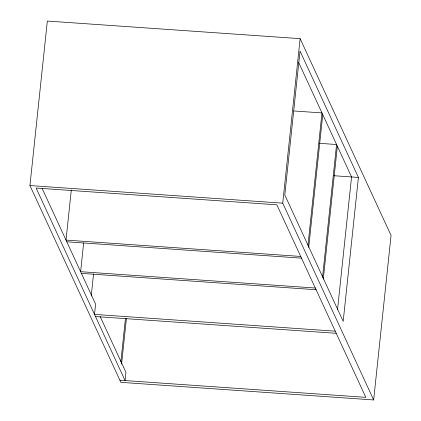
<?xml version="1.0" encoding="UTF-8"?>
<svg xmlns="http://www.w3.org/2000/svg" width="421" height="421" viewBox="0 0 421 421"><rect width="100%" height="100%" fill="white"/><g stroke="black" fill="none" stroke-linecap="round" stroke-linejoin="round"><path stroke-width="0.63" d="M29.944 185.556L47.341 21.05L300.126 38.658L391.056 235.444L373.659 399.95L120.874 382.342L29.944 185.556L282.733 203.164L373.659 399.95M71.312 189.945L66.008 240.096L300.847 256.452M83.637 243.028L80.606 271.687L315.44 288.043M91.22 296.021L93.567 273.824M120.864 361.786L125.421 318.692M121.585 364.16L126.411 318.539M282.733 203.164L300.126 38.658M307.988 245.138L321.97 112.923L293.763 110.96M308.704 247.49L322.754 114.623M322.518 277.381L336.568 144.514L319.513 143.329M323.302 279.076L337.353 146.208M337.505 309.819L351.556 176.952L298.657 62.466M358.413 177.43L343.189 321.37L284.807 195.012L300.026 51.073L358.413 177.43L333.848 175.715M66.792 241.796L301.631 258.152M81.385 273.382L316.224 289.737M335.248 331.174L94.504 314.403L95.593 304.12L42.142 188.45M95.488 316.539L336.232 333.306M119.885 380.205L365.817 397.34L276.86 204.816L36.122 188.05L125.079 380.568L125.947 372.343L100.198 316.613"/></g></svg>
